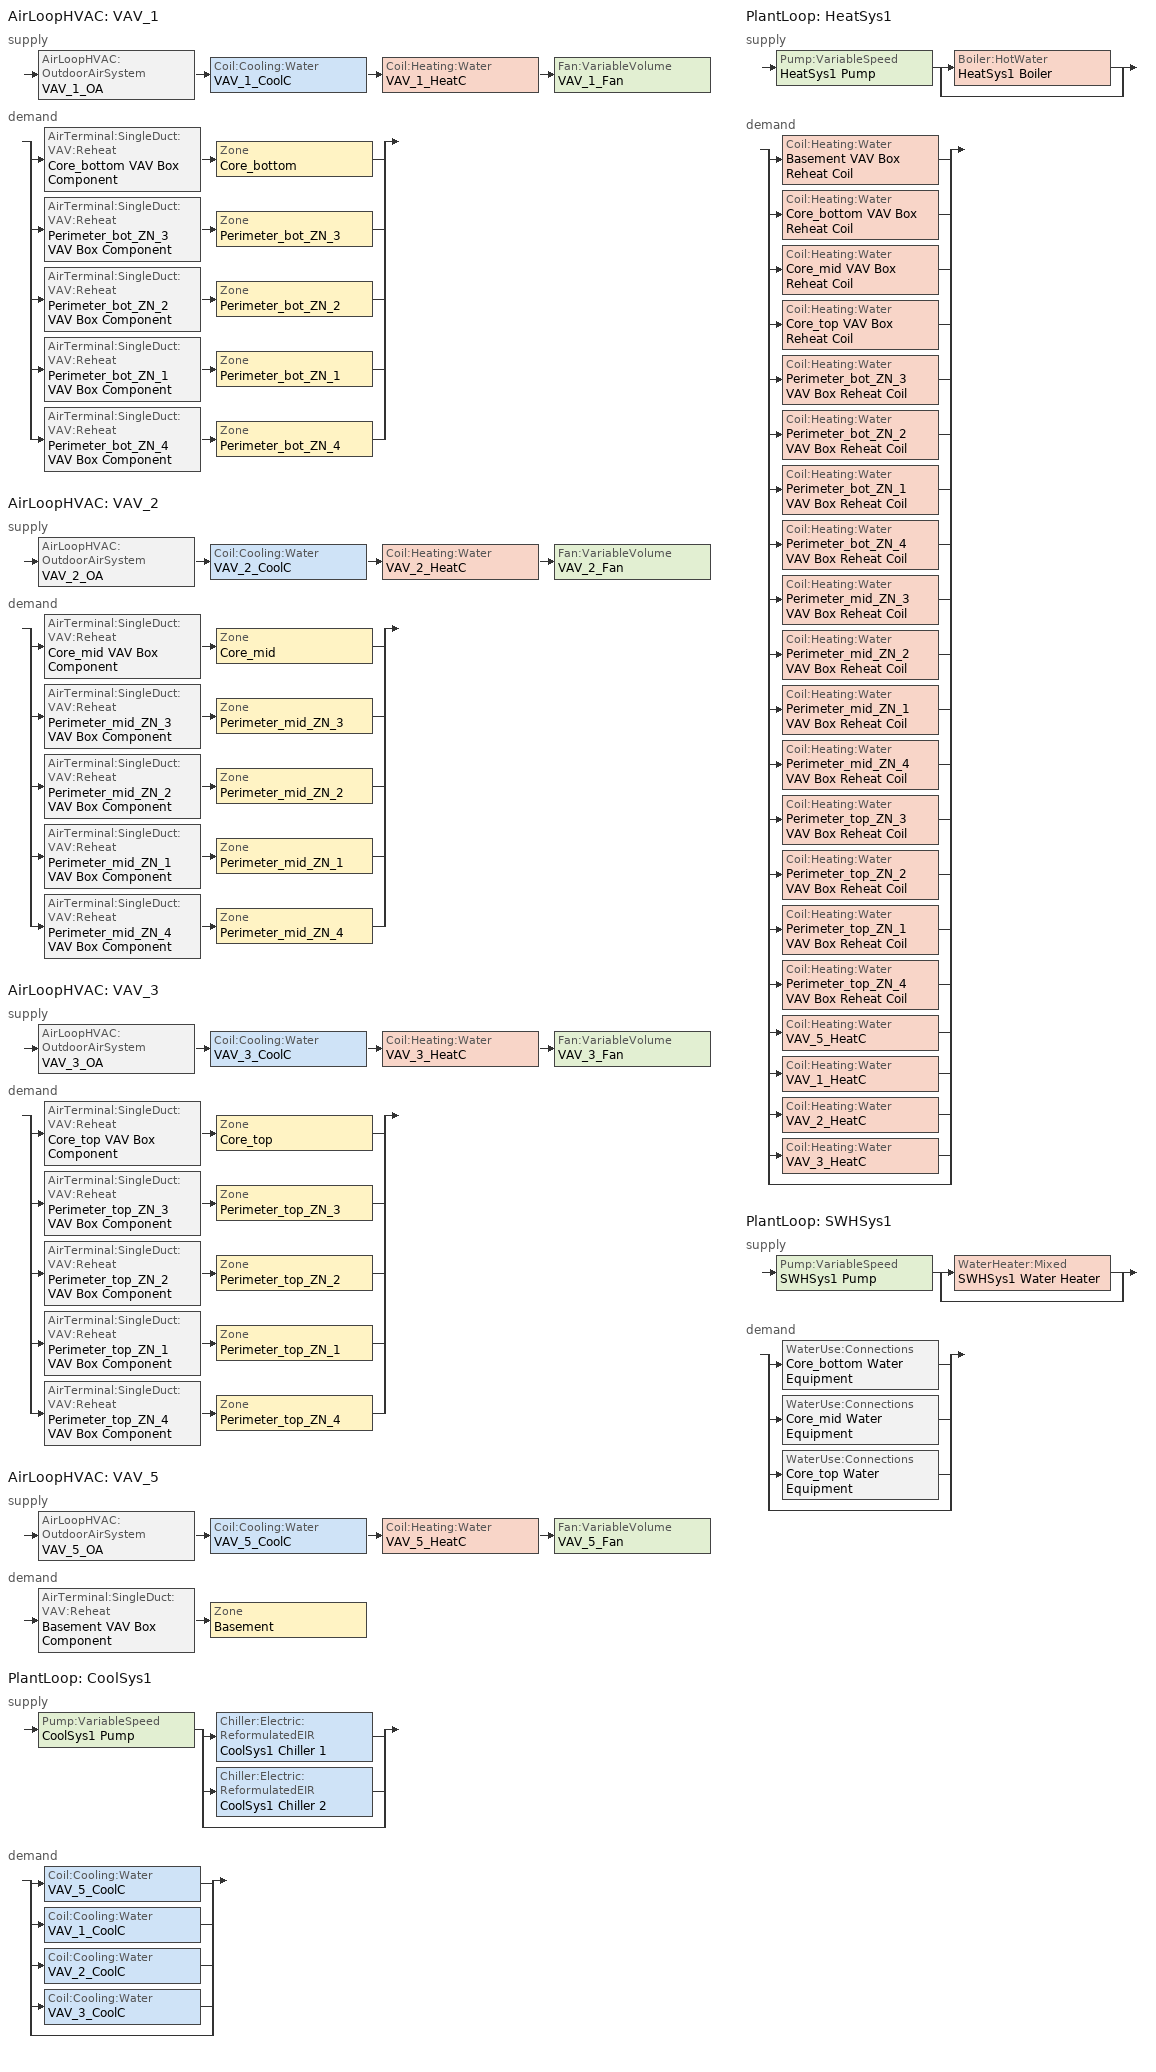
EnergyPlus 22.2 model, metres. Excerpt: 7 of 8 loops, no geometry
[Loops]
AirLoopHVAC 'VAV_1'
 supply: AirLoopHVAC:OutdoorAirSystem 'VAV_1_OA' > Coil:Cooling:Water 'VAV_1_CoolC' > Coil:Heating:Water 'VAV_1_HeatC' > Fan:VariableVolume 'VAV_1_Fan'
 demand: split
  | AirTerminal:SingleDuct:VAV:Reheat 'Core_bottom VAV Box Component' > Zone 'Core_bottom'
  | AirTerminal:SingleDuct:VAV:Reheat 'Perimeter_bot_ZN_3 VAV Box Component' > Zone 'Perimeter_bot_ZN_3'
  | AirTerminal:SingleDuct:VAV:Reheat 'Perimeter_bot_ZN_2 VAV Box Component' > Zone 'Perimeter_bot_ZN_2'
  | AirTerminal:SingleDuct:VAV:Reheat 'Perimeter_bot_ZN_1 VAV Box Component' > Zone 'Perimeter_bot_ZN_1'
  | AirTerminal:SingleDuct:VAV:Reheat 'Perimeter_bot_ZN_4 VAV Box Component' > Zone 'Perimeter_bot_ZN_4'
AirLoopHVAC 'VAV_2'
 supply: AirLoopHVAC:OutdoorAirSystem 'VAV_2_OA' > Coil:Cooling:Water 'VAV_2_CoolC' > Coil:Heating:Water 'VAV_2_HeatC' > Fan:VariableVolume 'VAV_2_Fan'
 demand: split
  | AirTerminal:SingleDuct:VAV:Reheat 'Core_mid VAV Box Component' > Zone 'Core_mid'
  | AirTerminal:SingleDuct:VAV:Reheat 'Perimeter_mid_ZN_3 VAV Box Component' > Zone 'Perimeter_mid_ZN_3'
  | AirTerminal:SingleDuct:VAV:Reheat 'Perimeter_mid_ZN_2 VAV Box Component' > Zone 'Perimeter_mid_ZN_2'
  | AirTerminal:SingleDuct:VAV:Reheat 'Perimeter_mid_ZN_1 VAV Box Component' > Zone 'Perimeter_mid_ZN_1'
  | AirTerminal:SingleDuct:VAV:Reheat 'Perimeter_mid_ZN_4 VAV Box Component' > Zone 'Perimeter_mid_ZN_4'
AirLoopHVAC 'VAV_3'
 supply: AirLoopHVAC:OutdoorAirSystem 'VAV_3_OA' > Coil:Cooling:Water 'VAV_3_CoolC' > Coil:Heating:Water 'VAV_3_HeatC' > Fan:VariableVolume 'VAV_3_Fan'
 demand: split
  | AirTerminal:SingleDuct:VAV:Reheat 'Core_top VAV Box Component' > Zone 'Core_top'
  | AirTerminal:SingleDuct:VAV:Reheat 'Perimeter_top_ZN_3 VAV Box Component' > Zone 'Perimeter_top_ZN_3'
  | AirTerminal:SingleDuct:VAV:Reheat 'Perimeter_top_ZN_2 VAV Box Component' > Zone 'Perimeter_top_ZN_2'
  | AirTerminal:SingleDuct:VAV:Reheat 'Perimeter_top_ZN_1 VAV Box Component' > Zone 'Perimeter_top_ZN_1'
  | AirTerminal:SingleDuct:VAV:Reheat 'Perimeter_top_ZN_4 VAV Box Component' > Zone 'Perimeter_top_ZN_4'
AirLoopHVAC 'VAV_5'
 supply: AirLoopHVAC:OutdoorAirSystem 'VAV_5_OA' > Coil:Cooling:Water 'VAV_5_CoolC' > Coil:Heating:Water 'VAV_5_HeatC' > Fan:VariableVolume 'VAV_5_Fan'
 demand: AirTerminal:SingleDuct:VAV:Reheat 'Basement VAV Box Component' > Zone 'Basement'
PlantLoop 'CoolSys1'
 supply: Pump:VariableSpeed 'CoolSys1 Pump' > split
  | Chiller:Electric:ReformulatedEIR 'CoolSys1 Chiller 1'
  | Chiller:Electric:ReformulatedEIR 'CoolSys1 Chiller 2'
  | bypass
 demand: split
  | Coil:Cooling:Water 'VAV_5_CoolC'
  | Coil:Cooling:Water 'VAV_1_CoolC'
  | Coil:Cooling:Water 'VAV_2_CoolC'
  | Coil:Cooling:Water 'VAV_3_CoolC'
  | bypass
PlantLoop 'HeatSys1'
 supply: Pump:VariableSpeed 'HeatSys1 Pump' > split
  | Boiler:HotWater 'HeatSys1 Boiler'
  | bypass
 demand: split
  | Coil:Heating:Water 'Basement VAV Box Reheat Coil'
  | Coil:Heating:Water 'Core_bottom VAV Box Reheat Coil'
  | Coil:Heating:Water 'Core_mid VAV Box Reheat Coil'
  | Coil:Heating:Water 'Core_top VAV Box Reheat Coil'
  | Coil:Heating:Water 'Perimeter_bot_ZN_3 VAV Box Reheat Coil'
  | Coil:Heating:Water 'Perimeter_bot_ZN_2 VAV Box Reheat Coil'
  | Coil:Heating:Water 'Perimeter_bot_ZN_1 VAV Box Reheat Coil'
  | Coil:Heating:Water 'Perimeter_bot_ZN_4 VAV Box Reheat Coil'
  | Coil:Heating:Water 'Perimeter_mid_ZN_3 VAV Box Reheat Coil'
  | Coil:Heating:Water 'Perimeter_mid_ZN_2 VAV Box Reheat Coil'
  | Coil:Heating:Water 'Perimeter_mid_ZN_1 VAV Box Reheat Coil'
  | Coil:Heating:Water 'Perimeter_mid_ZN_4 VAV Box Reheat Coil'
  | Coil:Heating:Water 'Perimeter_top_ZN_3 VAV Box Reheat Coil'
  | Coil:Heating:Water 'Perimeter_top_ZN_2 VAV Box Reheat Coil'
  | Coil:Heating:Water 'Perimeter_top_ZN_1 VAV Box Reheat Coil'
  | Coil:Heating:Water 'Perimeter_top_ZN_4 VAV Box Reheat Coil'
  | Coil:Heating:Water 'VAV_5_HeatC'
  | Coil:Heating:Water 'VAV_1_HeatC'
  | Coil:Heating:Water 'VAV_2_HeatC'
  | Coil:Heating:Water 'VAV_3_HeatC'
  | bypass
PlantLoop 'SWHSys1'
 supply: Pump:VariableSpeed 'SWHSys1 Pump' > split
  | WaterHeater:Mixed 'SWHSys1 Water Heater'
  | bypass
 demand: split
  | WaterUse:Connections 'Core_bottom Water Equipment'
  | WaterUse:Connections 'Core_mid Water Equipment'
  | WaterUse:Connections 'Core_top Water Equipment'
  | bypass
[Fan:VariableVolume]
VAV_1_Fan: HVACOperationSchd, 0.6045, 1017.592, AUTOSIZE, FixedFlowRate, , 0, 0.93, 1, 0.0407599, 0.088045, -0.0729261, 0.94374, 0, VAV_1_HeatC-VAV_1_FanNode, VAV_1 Supply Equipment Outlet Node, Fan Energy
VAV_2_Fan: HVACOperationSchd, 0.6175, 1017.592, AUTOSIZE, FixedFlowRate, , 0, 0.95, 1, 0.0407599, 0.088045, -0.0729261, 0.94374, 0, VAV_2_HeatC-VAV_2_FanNode, VAV_2 Supply Equipment Outlet Node, Fan Energy
VAV_3_Fan: HVACOperationSchd, 0.6045, 1017.592, AUTOSIZE, FixedFlowRate, , 0, 0.93, 1, 0.0407599, 0.088045, -0.0729261, 0.94374, 0, VAV_3_HeatC-VAV_3_FanNode, VAV_3 Supply Equipment Outlet Node, Fan Energy
VAV_5_Fan: HVACOperationSchd, 0.5915, 1109.648, AUTOSIZE, FixedFlowRate, , 0, 0.91, 1, 0.0407599, 0.088045, -0.0729261, 0.94374, 0, VAV_5_HeatC-VAV_5_FanNode, VAV_5 Supply Equipment Outlet Node, Fan Energy
[Coil:Heating:Water]
Basement VAV Box Reheat Coil: ALWAYS_ON, AUTOSIZE, AUTOSIZE, Basement VAV Box Reheat CoilDemand Inlet Node, Basement VAV Box Reheat CoilDemand Outlet Node, Basement VAV Box Damper Node, Basement VAV Box Outlet Node Name, UFactorTimesAreaAndDesignWaterFlowRate, AUTOSIZE, 82.2, 16.6, 71.1, 32.2
Core_bottom VAV Box Reheat Coil: ALWAYS_ON, AUTOSIZE, AUTOSIZE, Core_bottom VAV Box Reheat CoilDemand Inlet Node, Core_bottom VAV Box Reheat CoilDemand Outlet Node, Core_bottom VAV Box Damper Node, Core_bottom VAV Box Outlet Node Name, UFactorTimesAreaAndDesignWaterFlowRate, AUTOSIZE, 82.2, 16.6, 71.1, 32.2
Core_mid VAV Box Reheat Coil: ALWAYS_ON, AUTOSIZE, AUTOSIZE, Core_mid VAV Box Reheat CoilDemand Inlet Node, Core_mid VAV Box Reheat CoilDemand Outlet Node, Core_mid VAV Box Damper Node, Core_mid VAV Box Outlet Node Name, UFactorTimesAreaAndDesignWaterFlowRate, AUTOSIZE, 82.2, 16.6, 71.1, 32.2
Core_top VAV Box Reheat Coil: ALWAYS_ON, AUTOSIZE, AUTOSIZE, Core_top VAV Box Reheat CoilDemand Inlet Node, Core_top VAV Box Reheat CoilDemand Outlet Node, Core_top VAV Box Damper Node, Core_top VAV Box Outlet Node Name, UFactorTimesAreaAndDesignWaterFlowRate, AUTOSIZE, 82.2, 16.6, 71.1, 32.2
Perimeter_bot_ZN_1 VAV Box Reheat Coil: ALWAYS_ON, AUTOSIZE, AUTOSIZE, Perimeter_bot_ZN_1 VAV Box Reheat CoilDemand Inlet Node, Perimeter_bot_ZN_1 VAV Box Reheat CoilDemand Outlet Node, Perimeter_bot_ZN_1 VAV Box Damper Node, Perimeter_bot_ZN_1 VAV Box Outlet Node Name, UFactorTimesAreaAndDesignWaterFlowRate, AUTOSIZE, 82.2, 16.6, 71.1, 32.2
Perimeter_bot_ZN_2 VAV Box Reheat Coil: ALWAYS_ON, AUTOSIZE, AUTOSIZE, Perimeter_bot_ZN_2 VAV Box Reheat CoilDemand Inlet Node, Perimeter_bot_ZN_2 VAV Box Reheat CoilDemand Outlet Node, Perimeter_bot_ZN_2 VAV Box Damper Node, Perimeter_bot_ZN_2 VAV Box Outlet Node Name, UFactorTimesAreaAndDesignWaterFlowRate, AUTOSIZE, 82.2, 16.6, 71.1, 32.2
Perimeter_bot_ZN_3 VAV Box Reheat Coil: ALWAYS_ON, AUTOSIZE, AUTOSIZE, Perimeter_bot_ZN_3 VAV Box Reheat CoilDemand Inlet Node, Perimeter_bot_ZN_3 VAV Box Reheat CoilDemand Outlet Node, Perimeter_bot_ZN_3 VAV Box Damper Node, Perimeter_bot_ZN_3 VAV Box Outlet Node Name, UFactorTimesAreaAndDesignWaterFlowRate, AUTOSIZE, 82.2, 16.6, 71.1, 32.2
Perimeter_bot_ZN_4 VAV Box Reheat Coil: ALWAYS_ON, AUTOSIZE, AUTOSIZE, Perimeter_bot_ZN_4 VAV Box Reheat CoilDemand Inlet Node, Perimeter_bot_ZN_4 VAV Box Reheat CoilDemand Outlet Node, Perimeter_bot_ZN_4 VAV Box Damper Node, Perimeter_bot_ZN_4 VAV Box Outlet Node Name, UFactorTimesAreaAndDesignWaterFlowRate, AUTOSIZE, 82.2, 16.6, 71.1, 32.2
Perimeter_mid_ZN_1 VAV Box Reheat Coil: ALWAYS_ON, AUTOSIZE, AUTOSIZE, Perimeter_mid_ZN_1 VAV Box Reheat CoilDemand Inlet Node, Perimeter_mid_ZN_1 VAV Box Reheat CoilDemand Outlet Node, Perimeter_mid_ZN_1 VAV Box Damper Node, Perimeter_mid_ZN_1 VAV Box Outlet Node Name, UFactorTimesAreaAndDesignWaterFlowRate, AUTOSIZE, 82.2, 16.6, 71.1, 32.2
Perimeter_mid_ZN_2 VAV Box Reheat Coil: ALWAYS_ON, AUTOSIZE, AUTOSIZE, Perimeter_mid_ZN_2 VAV Box Reheat CoilDemand Inlet Node, Perimeter_mid_ZN_2 VAV Box Reheat CoilDemand Outlet Node, Perimeter_mid_ZN_2 VAV Box Damper Node, Perimeter_mid_ZN_2 VAV Box Outlet Node Name, UFactorTimesAreaAndDesignWaterFlowRate, AUTOSIZE, 82.2, 16.6, 71.1, 32.2
Perimeter_mid_ZN_3 VAV Box Reheat Coil: ALWAYS_ON, AUTOSIZE, AUTOSIZE, Perimeter_mid_ZN_3 VAV Box Reheat CoilDemand Inlet Node, Perimeter_mid_ZN_3 VAV Box Reheat CoilDemand Outlet Node, Perimeter_mid_ZN_3 VAV Box Damper Node, Perimeter_mid_ZN_3 VAV Box Outlet Node Name, UFactorTimesAreaAndDesignWaterFlowRate, AUTOSIZE, 82.2, 16.6, 71.1, 32.2
Perimeter_mid_ZN_4 VAV Box Reheat Coil: ALWAYS_ON, AUTOSIZE, AUTOSIZE, Perimeter_mid_ZN_4 VAV Box Reheat CoilDemand Inlet Node, Perimeter_mid_ZN_4 VAV Box Reheat CoilDemand Outlet Node, Perimeter_mid_ZN_4 VAV Box Damper Node, Perimeter_mid_ZN_4 VAV Box Outlet Node Name, UFactorTimesAreaAndDesignWaterFlowRate, AUTOSIZE, 82.2, 16.6, 71.1, 32.2
Perimeter_top_ZN_1 VAV Box Reheat Coil: ALWAYS_ON, AUTOSIZE, AUTOSIZE, Perimeter_top_ZN_1 VAV Box Reheat CoilDemand Inlet Node, Perimeter_top_ZN_1 VAV Box Reheat CoilDemand Outlet Node, Perimeter_top_ZN_1 VAV Box Damper Node, Perimeter_top_ZN_1 VAV Box Outlet Node Name, UFactorTimesAreaAndDesignWaterFlowRate, AUTOSIZE, 82.2, 16.6, 71.1, 32.2
Perimeter_top_ZN_2 VAV Box Reheat Coil: ALWAYS_ON, AUTOSIZE, AUTOSIZE, Perimeter_top_ZN_2 VAV Box Reheat CoilDemand Inlet Node, Perimeter_top_ZN_2 VAV Box Reheat CoilDemand Outlet Node, Perimeter_top_ZN_2 VAV Box Damper Node, Perimeter_top_ZN_2 VAV Box Outlet Node Name, UFactorTimesAreaAndDesignWaterFlowRate, AUTOSIZE, 82.2, 16.6, 71.1, 32.2
Perimeter_top_ZN_3 VAV Box Reheat Coil: ALWAYS_ON, AUTOSIZE, AUTOSIZE, Perimeter_top_ZN_3 VAV Box Reheat CoilDemand Inlet Node, Perimeter_top_ZN_3 VAV Box Reheat CoilDemand Outlet Node, Perimeter_top_ZN_3 VAV Box Damper Node, Perimeter_top_ZN_3 VAV Box Outlet Node Name, UFactorTimesAreaAndDesignWaterFlowRate, AUTOSIZE, 82.2, 16.6, 71.1, 32.2
Perimeter_top_ZN_4 VAV Box Reheat Coil: ALWAYS_ON, AUTOSIZE, AUTOSIZE, Perimeter_top_ZN_4 VAV Box Reheat CoilDemand Inlet Node, Perimeter_top_ZN_4 VAV Box Reheat CoilDemand Outlet Node, Perimeter_top_ZN_4 VAV Box Damper Node, Perimeter_top_ZN_4 VAV Box Outlet Node Name, UFactorTimesAreaAndDesignWaterFlowRate, AUTOSIZE, 82.2, 16.6, 71.1, 32.2
VAV_1_HeatC: ALWAYS_ON, AUTOSIZE, AUTOSIZE, VAV_1_HeatCDemand Inlet Node, VAV_1_HeatCDemand Outlet Node, VAV_1_CoolC-VAV_1_HeatCNode, VAV_1_HeatC-VAV_1_FanNode, UFactorTimesAreaAndDesignWaterFlowRate, AUTOSIZE, 82.2, 16.6, 71.1, 32.2
VAV_2_HeatC: ALWAYS_ON, AUTOSIZE, AUTOSIZE, VAV_2_HeatCDemand Inlet Node, VAV_2_HeatCDemand Outlet Node, VAV_2_CoolC-VAV_2_HeatCNode, VAV_2_HeatC-VAV_2_FanNode, UFactorTimesAreaAndDesignWaterFlowRate, AUTOSIZE, 82.2, 16.6, 71.1, 32.2
VAV_3_HeatC: ALWAYS_ON, AUTOSIZE, AUTOSIZE, VAV_3_HeatCDemand Inlet Node, VAV_3_HeatCDemand Outlet Node, VAV_3_CoolC-VAV_3_HeatCNode, VAV_3_HeatC-VAV_3_FanNode, UFactorTimesAreaAndDesignWaterFlowRate, AUTOSIZE, 82.2, 16.6, 71.1, 32.2
VAV_5_HeatC: ALWAYS_ON, AUTOSIZE, AUTOSIZE, VAV_5_HeatCDemand Inlet Node, VAV_5_HeatCDemand Outlet Node, VAV_5_CoolC-VAV_5_HeatCNode, VAV_5_HeatC-VAV_5_FanNode, UFactorTimesAreaAndDesignWaterFlowRate, AUTOSIZE, 82.2, 16.6, 71.1, 32.2
[Coil:Cooling:Water]
VAV_3_CoolC: ALWAYS_ON, AUTOSIZE, AUTOSIZE, AUTOSIZE, AUTOSIZE, AUTOSIZE, AUTOSIZE, AUTOSIZE, VAV_3_CoolCDemand Inlet Node, VAV_3_CoolCDemand Outlet Node, VAV_3_OA-VAV_3_CoolCNode, VAV_3_CoolC-VAV_3_HeatCNode, SimpleAnalysis, CrossFlow
VAV_2_CoolC: ALWAYS_ON, AUTOSIZE, AUTOSIZE, AUTOSIZE, AUTOSIZE, AUTOSIZE, AUTOSIZE, AUTOSIZE, VAV_2_CoolCDemand Inlet Node, VAV_2_CoolCDemand Outlet Node, VAV_2_OA-VAV_2_CoolCNode, VAV_2_CoolC-VAV_2_HeatCNode, SimpleAnalysis, CrossFlow
VAV_1_CoolC: ALWAYS_ON, AUTOSIZE, AUTOSIZE, AUTOSIZE, AUTOSIZE, AUTOSIZE, AUTOSIZE, AUTOSIZE, VAV_1_CoolCDemand Inlet Node, VAV_1_CoolCDemand Outlet Node, VAV_1_OA-VAV_1_CoolCNode, VAV_1_CoolC-VAV_1_HeatCNode, SimpleAnalysis, CrossFlow
VAV_5_CoolC: ALWAYS_ON, AUTOSIZE, AUTOSIZE, AUTOSIZE, AUTOSIZE, AUTOSIZE, AUTOSIZE, AUTOSIZE, VAV_5_CoolCDemand Inlet Node, VAV_5_CoolCDemand Outlet Node, VAV_5_OA-VAV_5_CoolCNode, VAV_5_CoolC-VAV_5_HeatCNode, SimpleAnalysis, CrossFlow
[AirTerminal:SingleDuct:VAV:Reheat]
Basement VAV Box Component: ALWAYS_ON, Basement VAV Box Damper Node, Basement VAV Box Inlet Node Name, AUTOSIZE, Constant, 0.3, , , Coil:Heating:Water, Basement VAV Box Reheat Coil, AUTOSIZE, 0, Basement VAV Box Outlet Node Name, 0.001, NORMAL, AUTOCALCULATE, AUTOCALCULATE
Core_bottom VAV Box Component: ALWAYS_ON, Core_bottom VAV Box Damper Node, Core_bottom VAV Box Inlet Node Name, AUTOSIZE, Constant, 0.3, , , Coil:Heating:Water, Core_bottom VAV Box Reheat Coil, AUTOSIZE, 0, Core_bottom VAV Box Outlet Node Name, 0.001, NORMAL, AUTOCALCULATE, AUTOCALCULATE
Core_mid VAV Box Component: ALWAYS_ON, Core_mid VAV Box Damper Node, Core_mid VAV Box Inlet Node Name, AUTOSIZE, Constant, 0.3, , , Coil:Heating:Water, Core_mid VAV Box Reheat Coil, AUTOSIZE, 0, Core_mid VAV Box Outlet Node Name, 0.001, NORMAL, AUTOCALCULATE, AUTOCALCULATE
Core_top VAV Box Component: ALWAYS_ON, Core_top VAV Box Damper Node, Core_top VAV Box Inlet Node Name, AUTOSIZE, Constant, 0.3, , , Coil:Heating:Water, Core_top VAV Box Reheat Coil, AUTOSIZE, 0, Core_top VAV Box Outlet Node Name, 0.001, NORMAL, AUTOCALCULATE, AUTOCALCULATE
Perimeter_bot_ZN_1 VAV Box Component: ALWAYS_ON, Perimeter_bot_ZN_1 VAV Box Damper Node, Perimeter_bot_ZN_1 VAV Box Inlet Node Name, AUTOSIZE, Constant, 0.3, , , Coil:Heating:Water, Perimeter_bot_ZN_1 VAV Box Reheat Coil, AUTOSIZE, 0, Perimeter_bot_ZN_1 VAV Box Outlet Node Name, 0.001, NORMAL, AUTOCALCULATE, AUTOCALCULATE
Perimeter_bot_ZN_2 VAV Box Component: ALWAYS_ON, Perimeter_bot_ZN_2 VAV Box Damper Node, Perimeter_bot_ZN_2 VAV Box Inlet Node Name, AUTOSIZE, Constant, 0.3, , , Coil:Heating:Water, Perimeter_bot_ZN_2 VAV Box Reheat Coil, AUTOSIZE, 0, Perimeter_bot_ZN_2 VAV Box Outlet Node Name, 0.001, NORMAL, AUTOCALCULATE, AUTOCALCULATE
Perimeter_bot_ZN_3 VAV Box Component: ALWAYS_ON, Perimeter_bot_ZN_3 VAV Box Damper Node, Perimeter_bot_ZN_3 VAV Box Inlet Node Name, AUTOSIZE, Constant, 0.3, , , Coil:Heating:Water, Perimeter_bot_ZN_3 VAV Box Reheat Coil, AUTOSIZE, 0, Perimeter_bot_ZN_3 VAV Box Outlet Node Name, 0.001, NORMAL, AUTOCALCULATE, AUTOCALCULATE
Perimeter_bot_ZN_4 VAV Box Component: ALWAYS_ON, Perimeter_bot_ZN_4 VAV Box Damper Node, Perimeter_bot_ZN_4 VAV Box Inlet Node Name, AUTOSIZE, Constant, 0.3, , , Coil:Heating:Water, Perimeter_bot_ZN_4 VAV Box Reheat Coil, AUTOSIZE, 0, Perimeter_bot_ZN_4 VAV Box Outlet Node Name, 0.001, NORMAL, AUTOCALCULATE, AUTOCALCULATE
Perimeter_mid_ZN_1 VAV Box Component: ALWAYS_ON, Perimeter_mid_ZN_1 VAV Box Damper Node, Perimeter_mid_ZN_1 VAV Box Inlet Node Name, AUTOSIZE, Constant, 0.3, , , Coil:Heating:Water, Perimeter_mid_ZN_1 VAV Box Reheat Coil, AUTOSIZE, 0, Perimeter_mid_ZN_1 VAV Box Outlet Node Name, 0.001, NORMAL, AUTOCALCULATE, AUTOCALCULATE
Perimeter_mid_ZN_2 VAV Box Component: ALWAYS_ON, Perimeter_mid_ZN_2 VAV Box Damper Node, Perimeter_mid_ZN_2 VAV Box Inlet Node Name, AUTOSIZE, Constant, 0.3, , , Coil:Heating:Water, Perimeter_mid_ZN_2 VAV Box Reheat Coil, AUTOSIZE, 0, Perimeter_mid_ZN_2 VAV Box Outlet Node Name, 0.001, NORMAL, AUTOCALCULATE, AUTOCALCULATE
Perimeter_mid_ZN_3 VAV Box Component: ALWAYS_ON, Perimeter_mid_ZN_3 VAV Box Damper Node, Perimeter_mid_ZN_3 VAV Box Inlet Node Name, AUTOSIZE, Constant, 0.3, , , Coil:Heating:Water, Perimeter_mid_ZN_3 VAV Box Reheat Coil, AUTOSIZE, 0, Perimeter_mid_ZN_3 VAV Box Outlet Node Name, 0.001, NORMAL, AUTOCALCULATE, AUTOCALCULATE
Perimeter_mid_ZN_4 VAV Box Component: ALWAYS_ON, Perimeter_mid_ZN_4 VAV Box Damper Node, Perimeter_mid_ZN_4 VAV Box Inlet Node Name, AUTOSIZE, Constant, 0.3, , , Coil:Heating:Water, Perimeter_mid_ZN_4 VAV Box Reheat Coil, AUTOSIZE, 0, Perimeter_mid_ZN_4 VAV Box Outlet Node Name, 0.001, NORMAL, AUTOCALCULATE, AUTOCALCULATE
Perimeter_top_ZN_1 VAV Box Component: ALWAYS_ON, Perimeter_top_ZN_1 VAV Box Damper Node, Perimeter_top_ZN_1 VAV Box Inlet Node Name, AUTOSIZE, Constant, 0.3, , , Coil:Heating:Water, Perimeter_top_ZN_1 VAV Box Reheat Coil, AUTOSIZE, 0, Perimeter_top_ZN_1 VAV Box Outlet Node Name, 0.001, NORMAL, AUTOCALCULATE, AUTOCALCULATE
Perimeter_top_ZN_2 VAV Box Component: ALWAYS_ON, Perimeter_top_ZN_2 VAV Box Damper Node, Perimeter_top_ZN_2 VAV Box Inlet Node Name, AUTOSIZE, Constant, 0.3, , , Coil:Heating:Water, Perimeter_top_ZN_2 VAV Box Reheat Coil, AUTOSIZE, 0, Perimeter_top_ZN_2 VAV Box Outlet Node Name, 0.001, NORMAL, AUTOCALCULATE, AUTOCALCULATE
Perimeter_top_ZN_3 VAV Box Component: ALWAYS_ON, Perimeter_top_ZN_3 VAV Box Damper Node, Perimeter_top_ZN_3 VAV Box Inlet Node Name, AUTOSIZE, Constant, 0.3, , , Coil:Heating:Water, Perimeter_top_ZN_3 VAV Box Reheat Coil, AUTOSIZE, 0, Perimeter_top_ZN_3 VAV Box Outlet Node Name, 0.001, NORMAL, AUTOCALCULATE, AUTOCALCULATE
Perimeter_top_ZN_4 VAV Box Component: ALWAYS_ON, Perimeter_top_ZN_4 VAV Box Damper Node, Perimeter_top_ZN_4 VAV Box Inlet Node Name, AUTOSIZE, Constant, 0.3, , , Coil:Heating:Water, Perimeter_top_ZN_4 VAV Box Reheat Coil, AUTOSIZE, 0, Perimeter_top_ZN_4 VAV Box Outlet Node Name, 0.001, NORMAL, AUTOCALCULATE, AUTOCALCULATE
[Zone equipment]
Basement: Basement VAV Box Component
Core_bottom: Core_bottom VAV Box Component
Core_mid: Core_mid VAV Box Component
Core_top: Core_top VAV Box Component
Perimeter_bot_ZN_1: Perimeter_bot_ZN_1 VAV Box Component
Perimeter_bot_ZN_2: Perimeter_bot_ZN_2 VAV Box Component
Perimeter_bot_ZN_3: Perimeter_bot_ZN_3 VAV Box Component
Perimeter_bot_ZN_4: Perimeter_bot_ZN_4 VAV Box Component
Perimeter_mid_ZN_1: Perimeter_mid_ZN_1 VAV Box Component
Perimeter_mid_ZN_2: Perimeter_mid_ZN_2 VAV Box Component
Perimeter_mid_ZN_3: Perimeter_mid_ZN_3 VAV Box Component
Perimeter_mid_ZN_4: Perimeter_mid_ZN_4 VAV Box Component
Perimeter_top_ZN_1: Perimeter_top_ZN_1 VAV Box Component
Perimeter_top_ZN_2: Perimeter_top_ZN_2 VAV Box Component
Perimeter_top_ZN_3: Perimeter_top_ZN_3 VAV Box Component
Perimeter_top_ZN_4: Perimeter_top_ZN_4 VAV Box Component
[Sizing:Zone]
Basement: SupplyAirTemperature, 12.8, , SupplyAirTemperature, 50, , 0.0085, 0.008, SZ DSOA Basement, , , DesignDay, , , , , DesignDay, , , , , , No, NeutralSupplyAir, autosize, autosize
Core_bottom: SupplyAirTemperature, 12.8, , SupplyAirTemperature, 50, , 0.0085, 0.008, SZ DSOA Core_bottom, , , DesignDay, , , , , DesignDay, , , , , , No, NeutralSupplyAir, autosize, autosize
Core_mid: SupplyAirTemperature, 12.8, , SupplyAirTemperature, 50, , 0.0085, 0.008, SZ DSOA Core_mid, , , DesignDay, , , , , DesignDay, , , , , , No, NeutralSupplyAir, autosize, autosize
Core_top: SupplyAirTemperature, 12.8, , SupplyAirTemperature, 50, , 0.0085, 0.008, SZ DSOA Core_top, , , DesignDay, , , , , DesignDay, , , , , , No, NeutralSupplyAir, autosize, autosize
Perimeter_bot_ZN_1: SupplyAirTemperature, 12.8, , SupplyAirTemperature, 50, , 0.0085, 0.008, SZ DSOA Perimeter_bot_ZN_1, , , DesignDay, , , , , DesignDay, , , , , , No, NeutralSupplyAir, autosize, autosize
Perimeter_bot_ZN_2: SupplyAirTemperature, 12.8, , SupplyAirTemperature, 50, , 0.0085, 0.008, SZ DSOA Perimeter_bot_ZN_2, , , DesignDay, , , , , DesignDay, , , , , , No, NeutralSupplyAir, autosize, autosize
Perimeter_bot_ZN_3: SupplyAirTemperature, 12.8, , SupplyAirTemperature, 50, , 0.0085, 0.008, SZ DSOA Perimeter_bot_ZN_3, , , DesignDay, , , , , DesignDay, , , , , , No, NeutralSupplyAir, autosize, autosize
Perimeter_bot_ZN_4: SupplyAirTemperature, 12.8, , SupplyAirTemperature, 50, , 0.0085, 0.008, SZ DSOA Perimeter_bot_ZN_4, , , DesignDay, , , , , DesignDay, , , , , , No, NeutralSupplyAir, autosize, autosize
Perimeter_mid_ZN_1: SupplyAirTemperature, 12.8, , SupplyAirTemperature, 50, , 0.0085, 0.008, SZ DSOA Perimeter_mid_ZN_1, , , DesignDay, , , , , DesignDay, , , , , , No, NeutralSupplyAir, autosize, autosize
Perimeter_mid_ZN_2: SupplyAirTemperature, 12.8, , SupplyAirTemperature, 50, , 0.0085, 0.008, SZ DSOA Perimeter_mid_ZN_2, , , DesignDay, , , , , DesignDay, , , , , , No, NeutralSupplyAir, autosize, autosize
Perimeter_mid_ZN_3: SupplyAirTemperature, 12.8, , SupplyAirTemperature, 50, , 0.0085, 0.008, SZ DSOA Perimeter_mid_ZN_3, , , DesignDay, , , , , DesignDay, , , , , , No, NeutralSupplyAir, autosize, autosize
Perimeter_mid_ZN_4: SupplyAirTemperature, 12.8, , SupplyAirTemperature, 50, , 0.0085, 0.008, SZ DSOA Perimeter_mid_ZN_4, , , DesignDay, , , , , DesignDay, , , , , , No, NeutralSupplyAir, autosize, autosize
Perimeter_top_ZN_1: SupplyAirTemperature, 12.8, , SupplyAirTemperature, 50, , 0.0085, 0.008, SZ DSOA Perimeter_top_ZN_1, , , DesignDay, , , , , DesignDay, , , , , , No, NeutralSupplyAir, autosize, autosize
Perimeter_top_ZN_2: SupplyAirTemperature, 12.8, , SupplyAirTemperature, 50, , 0.0085, 0.008, SZ DSOA Perimeter_top_ZN_2, , , DesignDay, , , , , DesignDay, , , , , , No, NeutralSupplyAir, autosize, autosize
Perimeter_top_ZN_3: SupplyAirTemperature, 12.8, , SupplyAirTemperature, 50, , 0.0085, 0.008, SZ DSOA Perimeter_top_ZN_3, , , DesignDay, , , , , DesignDay, , , , , , No, NeutralSupplyAir, autosize, autosize
Perimeter_top_ZN_4: SupplyAirTemperature, 12.8, , SupplyAirTemperature, 50, , 0.0085, 0.008, SZ DSOA Perimeter_top_ZN_4, , , DesignDay, , , , , DesignDay, , , , , , No, NeutralSupplyAir, autosize, autosize
[DesignSpecification:OutdoorAir]
SZ DSOA Basement; SZ DSOA Core_bottom; SZ DSOA Core_mid; SZ DSOA Core_top; SZ DSOA Perimeter_bot_ZN_1; SZ DSOA Perimeter_bot_ZN_2; SZ DSOA Perimeter_bot_ZN_3; SZ DSOA Perimeter_bot_ZN_4; SZ DSOA Perimeter_mid_ZN_1; SZ DSOA Perimeter_mid_ZN_2; SZ DSOA Perimeter_mid_ZN_3; SZ DSOA Perimeter_mid_ZN_4; SZ DSOA Perimeter_top_ZN_1; SZ DSOA Perimeter_top_ZN_2; SZ DSOA Perimeter_top_ZN_3; SZ DSOA Perimeter_top_ZN_4: Flow/Person, 0.0125
[ZoneControl:Thermostat]
Basement Thermostat: Basement, Dual Zone Control Type Sched, ThermostatSetpoint:DualSetpoint, Basement DualSPSched
Core_bottom Thermostat: Core_bottom, Dual Zone Control Type Sched, ThermostatSetpoint:DualSetpoint, Core_bottom DualSPSched
Core_mid Thermostat: Core_mid, Dual Zone Control Type Sched, ThermostatSetpoint:DualSetpoint, Core_mid DualSPSched
Core_top Thermostat: Core_top, Dual Zone Control Type Sched, ThermostatSetpoint:DualSetpoint, Core_top DualSPSched
Perimeter_bot_ZN_1 Thermostat: Perimeter_bot_ZN_1, Dual Zone Control Type Sched, ThermostatSetpoint:DualSetpoint, Perimeter_bot_ZN_1 DualSPSched
Perimeter_bot_ZN_2 Thermostat: Perimeter_bot_ZN_2, Dual Zone Control Type Sched, ThermostatSetpoint:DualSetpoint, Perimeter_bot_ZN_2 DualSPSched
Perimeter_bot_ZN_3 Thermostat: Perimeter_bot_ZN_3, Dual Zone Control Type Sched, ThermostatSetpoint:DualSetpoint, Perimeter_bot_ZN_3 DualSPSched
Perimeter_bot_ZN_4 Thermostat: Perimeter_bot_ZN_4, Dual Zone Control Type Sched, ThermostatSetpoint:DualSetpoint, Perimeter_bot_ZN_4 DualSPSched
Perimeter_mid_ZN_1 Thermostat: Perimeter_mid_ZN_1, Dual Zone Control Type Sched, ThermostatSetpoint:DualSetpoint, Perimeter_mid_ZN_1 DualSPSched
Perimeter_mid_ZN_2 Thermostat: Perimeter_mid_ZN_2, Dual Zone Control Type Sched, ThermostatSetpoint:DualSetpoint, Perimeter_mid_ZN_2 DualSPSched
Perimeter_mid_ZN_3 Thermostat: Perimeter_mid_ZN_3, Dual Zone Control Type Sched, ThermostatSetpoint:DualSetpoint, Perimeter_mid_ZN_3 DualSPSched
Perimeter_mid_ZN_4 Thermostat: Perimeter_mid_ZN_4, Dual Zone Control Type Sched, ThermostatSetpoint:DualSetpoint, Perimeter_mid_ZN_4 DualSPSched
Perimeter_top_ZN_1 Thermostat: Perimeter_top_ZN_1, Dual Zone Control Type Sched, ThermostatSetpoint:DualSetpoint, Perimeter_top_ZN_1 DualSPSched
Perimeter_top_ZN_2 Thermostat: Perimeter_top_ZN_2, Dual Zone Control Type Sched, ThermostatSetpoint:DualSetpoint, Perimeter_top_ZN_2 DualSPSched
Perimeter_top_ZN_3 Thermostat: Perimeter_top_ZN_3, Dual Zone Control Type Sched, ThermostatSetpoint:DualSetpoint, Perimeter_top_ZN_3 DualSPSched
Perimeter_top_ZN_4 Thermostat: Perimeter_top_ZN_4, Dual Zone Control Type Sched, ThermostatSetpoint:DualSetpoint, Perimeter_top_ZN_4 DualSPSched
[ThermostatSetpoint:DualSetpoint]
Basement DualSPSched; Core_bottom DualSPSched; Core_mid DualSPSched; Core_top DualSPSched; Perimeter_bot_ZN_1 DualSPSched; Perimeter_bot_ZN_2 DualSPSched; Perimeter_bot_ZN_3 DualSPSched; Perimeter_bot_ZN_4 DualSPSched; Perimeter_mid_ZN_1 DualSPSched; Perimeter_mid_ZN_2 DualSPSched; Perimeter_mid_ZN_3 DualSPSched; Perimeter_mid_ZN_4 DualSPSched; Perimeter_top_ZN_1 DualSPSched; Perimeter_top_ZN_2 DualSPSched; Perimeter_top_ZN_3 DualSPSched; Perimeter_top_ZN_4 DualSPSched: HTGSETP_SCH, CLGSETP_SCH
[Sizing:System]
VAV_1; VAV_2; VAV_3; VAV_5: Sensible, AUTOSIZE, 0.3, 7, 0.008, 12.8, 0.008, 12.8, 16.7, NonCoincident, No, No, 0.0085, 0.008, DesignDay, , , , , DesignDay, , , , , , , 1, CoolingDesignCapacity, autosize, , , HeatingDesignCapacity, autosize, , , VAV
[Controller:OutdoorAir]
VAV_1_OA_Controller: VAV_1_OARelief Node, VAV_1 Supply Equipment Inlet Node, VAV_1_OA-VAV_1_CoolCNode, VAV_1_OAInlet Node, AUTOSIZE, AUTOSIZE, DifferentialDryBulb, ModulateFlow, 28, 64000, , , -100, NoLockout, FixedMinimum, MinOA_MotorizedDamper_Sched
VAV_2_OA_Controller: VAV_2_OARelief Node, VAV_2 Supply Equipment Inlet Node, VAV_2_OA-VAV_2_CoolCNode, VAV_2_OAInlet Node, AUTOSIZE, AUTOSIZE, DifferentialDryBulb, ModulateFlow, 28, 64000, , , -100, NoLockout, FixedMinimum, MinOA_MotorizedDamper_Sched
VAV_3_OA_Controller: VAV_3_OARelief Node, VAV_3 Supply Equipment Inlet Node, VAV_3_OA-VAV_3_CoolCNode, VAV_3_OAInlet Node, AUTOSIZE, AUTOSIZE, DifferentialDryBulb, ModulateFlow, 28, 64000, , , -100, NoLockout, FixedMinimum, MinOA_MotorizedDamper_Sched
VAV_5_OA_Controller: VAV_5_OARelief Node, VAV_5 Supply Equipment Inlet Node, VAV_5_OA-VAV_5_CoolCNode, VAV_5_OAInlet Node, AUTOSIZE, AUTOSIZE, DifferentialDryBulb, ModulateFlow, 28, 64000, , , -100, NoLockout, FixedMinimum, MinOA_MotorizedDamper_Sched
[SetpointManager:Scheduled]
VAV_1 SAT setpoint: Temperature, Seasonal-Reset-Supply-Air-Temp-Sch, VAV_1 Supply Equipment Outlet Node
VAV_2 SAT setpoint: Temperature, Seasonal-Reset-Supply-Air-Temp-Sch, VAV_2 Supply Equipment Outlet Node
VAV_3 SAT setpoint: Temperature, Seasonal-Reset-Supply-Air-Temp-Sch, VAV_3 Supply Equipment Outlet Node
VAV_5 SAT setpoint: Temperature, Seasonal-Reset-Supply-Air-Temp-Sch, VAV_5 Supply Equipment Outlet Node
HeatSys1 Boiler Setpoint Manager: Temperature, HW-Loop-Temp-Schedule, HeatSys1 Supply Equipment Outlet Node
CoolSys1 Chiller 1 Setpoint Manager: Temperature, CW-Loop-Temp-Schedule, CoolSys1 Supply Equipment Outlet Node 1
CoolSys1 Chiller 2 Setpoint Manager: Temperature, CW-Loop-Temp-Schedule, CoolSys1 Supply Equipment Outlet Node 2
CoolSys1 Loop Setpoint Manager: Temperature, CW-Loop-Temp-Schedule, CoolSys1 Supply Outlet Node
HeatSys1 Loop Setpoint Manager: Temperature, HW-Loop-Temp-Schedule, HeatSys1 Supply Outlet Node
SWHSys1 Loop Setpoint Manager: Temperature, SWHSys1-Loop-Temp-Schedule, SWHSys1 Supply Outlet Node
[AirLoopHVAC]
VAV_1: VAV_1_Controllers, VAV_1 Availability Manager List, AUTOSIZE, VAV_1 Air Loop Branches, , VAV_1 Supply Equipment Inlet Node, VAV_1 Zone Equipment Outlet Node, VAV_1 Zone Equipment Inlet Node, VAV_1 Supply Equipment Outlet Node
VAV_2: VAV_2_Controllers, VAV_2 Availability Manager List, AUTOSIZE, VAV_2 Air Loop Branches, , VAV_2 Supply Equipment Inlet Node, VAV_2 Zone Equipment Outlet Node, VAV_2 Zone Equipment Inlet Node, VAV_2 Supply Equipment Outlet Node
VAV_3: VAV_3_Controllers, VAV_3 Availability Manager List, AUTOSIZE, VAV_3 Air Loop Branches, , VAV_3 Supply Equipment Inlet Node, VAV_3 Zone Equipment Outlet Node, VAV_3 Zone Equipment Inlet Node, VAV_3 Supply Equipment Outlet Node
VAV_5: VAV_5_Controllers, VAV_5 Availability Manager List, AUTOSIZE, VAV_5 Air Loop Branches, , VAV_5 Supply Equipment Inlet Node, VAV_5 Zone Equipment Outlet Node, VAV_5 Zone Equipment Inlet Node, VAV_5 Supply Equipment Outlet Node
[AirLoopHVAC:OutdoorAirSystem]
VAV_1_OA: VAV_1_OA_Controllers, VAV_1_OA_Equipment
VAV_2_OA: VAV_2_OA_Controllers, VAV_2_OA_Equipment
VAV_3_OA: VAV_3_OA_Controllers, VAV_3_OA_Equipment
VAV_5_OA: VAV_5_OA_Controllers, VAV_5_OA_Equipment
[OutdoorAir:Mixer]
VAV_1_OAMixing Box: VAV_1_OA-VAV_1_CoolCNode, VAV_1_OAInlet Node, VAV_1_OARelief Node, VAV_1 Supply Equipment Inlet Node
VAV_2_OAMixing Box: VAV_2_OA-VAV_2_CoolCNode, VAV_2_OAInlet Node, VAV_2_OARelief Node, VAV_2 Supply Equipment Inlet Node
VAV_3_OAMixing Box: VAV_3_OA-VAV_3_CoolCNode, VAV_3_OAInlet Node, VAV_3_OARelief Node, VAV_3 Supply Equipment Inlet Node
VAV_5_OAMixing Box: VAV_5_OA-VAV_5_CoolCNode, VAV_5_OAInlet Node, VAV_5_OARelief Node, VAV_5 Supply Equipment Inlet Node
[SetpointManager:MixedAir]
VAV_1_CoolC SAT Manager: Temperature, VAV_1 Supply Equipment Outlet Node, VAV_1_HeatC-VAV_1_FanNode, VAV_1 Supply Equipment Outlet Node, VAV_1_CoolC-VAV_1_HeatCNode
VAV_1_HeatC SAT Manager: Temperature, VAV_1 Supply Equipment Outlet Node, VAV_1_HeatC-VAV_1_FanNode, VAV_1 Supply Equipment Outlet Node, VAV_1_HeatC-VAV_1_FanNode
VAV_1_OAMixed Air Temp Manager: Temperature, VAV_1 Supply Equipment Outlet Node, VAV_1_HeatC-VAV_1_FanNode, VAV_1 Supply Equipment Outlet Node, VAV_1_OA-VAV_1_CoolCNode
VAV_2_CoolC SAT Manager: Temperature, VAV_2 Supply Equipment Outlet Node, VAV_2_HeatC-VAV_2_FanNode, VAV_2 Supply Equipment Outlet Node, VAV_2_CoolC-VAV_2_HeatCNode
VAV_2_HeatC SAT Manager: Temperature, VAV_2 Supply Equipment Outlet Node, VAV_2_HeatC-VAV_2_FanNode, VAV_2 Supply Equipment Outlet Node, VAV_2_HeatC-VAV_2_FanNode
VAV_2_OAMixed Air Temp Manager: Temperature, VAV_2 Supply Equipment Outlet Node, VAV_2_HeatC-VAV_2_FanNode, VAV_2 Supply Equipment Outlet Node, VAV_2_OA-VAV_2_CoolCNode
VAV_3_CoolC SAT Manager: Temperature, VAV_3 Supply Equipment Outlet Node, VAV_3_HeatC-VAV_3_FanNode, VAV_3 Supply Equipment Outlet Node, VAV_3_CoolC-VAV_3_HeatCNode
VAV_3_HeatC SAT Manager: Temperature, VAV_3 Supply Equipment Outlet Node, VAV_3_HeatC-VAV_3_FanNode, VAV_3 Supply Equipment Outlet Node, VAV_3_HeatC-VAV_3_FanNode
VAV_3_OAMixed Air Temp Manager: Temperature, VAV_3 Supply Equipment Outlet Node, VAV_3_HeatC-VAV_3_FanNode, VAV_3 Supply Equipment Outlet Node, VAV_3_OA-VAV_3_CoolCNode
VAV_5_CoolC SAT Manager: Temperature, VAV_5 Supply Equipment Outlet Node, VAV_5_HeatC-VAV_5_FanNode, VAV_5 Supply Equipment Outlet Node, VAV_5_CoolC-VAV_5_HeatCNode
VAV_5_HeatC SAT Manager: Temperature, VAV_5 Supply Equipment Outlet Node, VAV_5_HeatC-VAV_5_FanNode, VAV_5 Supply Equipment Outlet Node, VAV_5_HeatC-VAV_5_FanNode
VAV_5_OAMixed Air Temp Manager: Temperature, VAV_5 Supply Equipment Outlet Node, VAV_5_HeatC-VAV_5_FanNode, VAV_5 Supply Equipment Outlet Node, VAV_5_OA-VAV_5_CoolCNode
[Boiler:HotWater]
HeatSys1 Boiler: NATURALGAS, AUTOSIZE, 0.78, LeavingBoiler, , AUTOSIZE, 0, 1.2, 1, HeatSys1 Pump-HeatSys1 BoilerNode, HeatSys1 Supply Equipment Outlet Node, 95, LeavingSetpointModulated, 0, 1
[Chiller:Electric:ReformulatedEIR]
CoolSys1 Chiller 1: AUTOSIZE, 5.5, 6.67, 35, AutoSize, AutoSize, WC Screw Default 90.1-2004 Cap_fT, WC Screw Default 90.1-2004 EIR_fT, , ReformEIRChiller Carrier 19XR 1259kW/6.26COP/Vanes EIRFPLR, 0.1, 1, 1, 0.2, CoolSys1 Pump-CoolSys1 ChillerNode 1, CoolSys1 Supply Equipment Outlet Node 1, CoolSys1 Chiller Water Inlet Node 1, CoolSys1 Chiller Water Outlet Node 1, 1, 2, LeavingSetpointModulated, , , , 0.5
CoolSys1 Chiller 2: AUTOSIZE, 5.5, 6.67, 35, AutoSize, AutoSize, WC Screw Default 90.1-2004 Cap_fT, WC Screw Default 90.1-2004 EIR_fT, , ReformEIRChiller Carrier 19XR 1259kW/6.26COP/Vanes EIRFPLR, 0.1, 1, 1, 0.2, CoolSys1 Pump-CoolSys1 ChillerNode 2, CoolSys1 Supply Equipment Outlet Node 2, CoolSys1 Chiller Water Inlet Node 2, CoolSys1 Chiller Water Outlet Node 2, 1, 2, LeavingSetpointModulated, , , , 0.5
[Pump:VariableSpeed]
CoolSys1 Pump: CoolSys1 Supply Inlet Node, CoolSys1 Pump-CoolSys1 ChillerNodeviaConnector, AUTOSIZE, 179352, AUTOSIZE, 0.9, 0, 0, 1, 0, 0, autosize, Intermittent, , , , , , , , , , , , PowerPerFlow, 348701.1, 1.28205, 0
HeatSys1 Pump: HeatSys1 Supply Inlet Node, HeatSys1 Pump-HeatSys1 BoilerNodeviaConnector, AUTOSIZE, 179352, AUTOSIZE, 0.875, 0, 0, 1, 0, 0, 0, Intermittent
SWHSys1 Pump: SWHSys1 Supply Inlet Node, SWHSys1 Pump-SWHSys1 Water HeaterNodeviaConnector, AUTOSIZE, 179352, AUTOSIZE, 0.85, 0, 0, 1, 0, 0, 0, Intermittent
[PlantEquipmentList]
CoolSys1 Equipment List: Chiller:Electric:ReformulatedEIR, CoolSys1 Chiller 1, Chiller:Electric:ReformulatedEIR, CoolSys1 Chiller 2
HeatSys1 Equipment List: Boiler:HotWater, HeatSys1 Boiler
SWHSys1 Equipment List: WaterHeater:Mixed, SWHSys1 Water Heater
[Sizing:Plant]
CoolSys1: Cooling, 6.67, 6.67, Coincident, 1, None
HeatSys1: Heating, 82.2, 11.1, Coincident, 2, None
SWHSys1: Heating, 60, 5
[Controller:WaterCoil]
VAV_1_CoolC_Controller: Temperature, Reverse, Flow, VAV_1_CoolC-VAV_1_HeatCNode, VAV_1_CoolCDemand Inlet Node, , AUTOSIZE, 0
VAV_1_HeatC_Controller: Temperature, Normal, Flow, VAV_1_HeatC-VAV_1_FanNode, VAV_1_HeatCDemand Inlet Node, 0.0001, AUTOSIZE, 0
VAV_2_CoolC_Controller: Temperature, Reverse, Flow, VAV_2_CoolC-VAV_2_HeatCNode, VAV_2_CoolCDemand Inlet Node, , AUTOSIZE, 0
VAV_2_HeatC_Controller: Temperature, Normal, Flow, VAV_2_HeatC-VAV_2_FanNode, VAV_2_HeatCDemand Inlet Node, 0.0001, AUTOSIZE, 0
VAV_3_CoolC_Controller: Temperature, Reverse, Flow, VAV_3_CoolC-VAV_3_HeatCNode, VAV_3_CoolCDemand Inlet Node, , AUTOSIZE, 0
VAV_3_HeatC_Controller: Temperature, Normal, Flow, VAV_3_HeatC-VAV_3_FanNode, VAV_3_HeatCDemand Inlet Node, 0.0001, AUTOSIZE, 0
VAV_5_CoolC_Controller: Temperature, Reverse, Flow, VAV_5_CoolC-VAV_5_HeatCNode, VAV_5_CoolCDemand Inlet Node, , AUTOSIZE, 0
VAV_5_HeatC_Controller: Temperature, Normal, Flow, VAV_5_HeatC-VAV_5_FanNode, VAV_5_HeatCDemand Inlet Node, 0.0001, AUTOSIZE, 0
[PlantEquipmentOperationSchemes]
CoolSys1 Loop Operation Scheme List: PlantEquipmentOperation:CoolingLoad, CoolSys1 Operation Scheme, ALWAYS_ON
HeatSys1 Loop Operation Scheme List: PlantEquipmentOperation:HeatingLoad, HeatSys1 Operation Scheme, ALWAYS_ON
SWHSys1 Loop Operation Scheme List: PlantEquipmentOperation:HeatingLoad, SWHSys1 Operation Scheme, ALWAYS_ON
[PlantEquipmentOperation:HeatingLoad]
HeatSys1 Operation Scheme: 0, 1000000000000000, HeatSys1 Equipment List
SWHSys1 Operation Scheme: 0, 1000000000000000, SWHSys1 Equipment List
[PlantEquipmentOperation:CoolingLoad]
CoolSys1 Operation Scheme: 0, 100000000000000, CoolSys1 Equipment List
[PlantLoop]
CoolSys1: Water, , CoolSys1 Loop Operation Scheme List, CoolSys1 Supply Outlet Node, 98, 1, AUTOSIZE, 0, AUTOSIZE, CoolSys1 Supply Inlet Node, CoolSys1 Supply Outlet Node, CoolSys1 Supply Branches, CoolSys1 Supply Connectors, CoolSys1 Demand Inlet Node, CoolSys1 Demand Outlet Node, CoolSys1 Demand Branches, CoolSys1 Demand Connectors, UniformLoad
HeatSys1: Water, , HeatSys1 Loop Operation Scheme List, HeatSys1 Supply Outlet Node, 100, 10, AUTOSIZE, 0, AUTOSIZE, HeatSys1 Supply Inlet Node, HeatSys1 Supply Outlet Node, HeatSys1 Supply Branches, HeatSys1 Supply Connectors, HeatSys1 Demand Inlet Node, HeatSys1 Demand Outlet Node, HeatSys1 Demand Branches, HeatSys1 Demand Connectors, Optimal
SWHSys1: Water, , SWHSys1 Loop Operation Scheme List, SWHSys1 Supply Outlet Node, 60, 10, AUTOSIZE, 0, AUTOSIZE, SWHSys1 Supply Inlet Node, SWHSys1 Supply Outlet Node, SWHSys1 Supply Branches, SWHSys1 Supply Connectors, SWHSys1 Demand Inlet Node, SWHSys1 Demand Outlet Node, SWHSys1 Demand Branches, SWHSys1 Demand Connectors, Optimal
[WaterHeater:Mixed]
SWHSys1 Water Heater: 0.7571, SWHSys1 Water Heater Setpoint Temperature Schedule Name, 2, 82.2222, Cycle, 845000, , , , NATURALGAS, 0.8, , 20, NATURALGAS, 0.8, , NATURALGAS, , SCHEDULE, SWHSys1 Water Heater Ambient Temperature Schedule Name, , , 6, , 6, , , , , SWHSys1 Pump-SWHSys1 Water HeaterNode, SWHSys1 Supply Equipment Outlet Node, 1, , , 1, AUTOSIZE, AUTOSIZE, 1.5
[WaterUse:Equipment]
Core_bottom Water Equipment: , 2.24e-05, BLDG_SWH_SCH, Water Equipment Temp Sched, Water Equipment Hot Supply Temp Sched, , Core_bottom, Water Equipment Sensible fract sched, Water Equipment Latent fract sched
Core_mid Water Equipment: , 2.24e-05, BLDG_SWH_SCH, Water Equipment Temp Sched, Water Equipment Hot Supply Temp Sched, , Core_mid, Water Equipment Sensible fract sched, Water Equipment Latent fract sched
Core_top Water Equipment: , 2.24e-05, BLDG_SWH_SCH, Water Equipment Temp Sched, Water Equipment Hot Supply Temp Sched, , Core_top, Water Equipment Sensible fract sched, Water Equipment Latent fract sched
[WaterUse:Connections]
Core_bottom Water Equipment: Core_bottom Water Equipment Water Inlet Node, Core_bottom Water Equipment Water Outlet Node, , , , , , , , Core_bottom Water Equipment
Core_mid Water Equipment: Core_mid Water Equipment Water Inlet Node, Core_mid Water Equipment Water Outlet Node, , , , , , , , Core_mid Water Equipment
Core_top Water Equipment: Core_top Water Equipment Water Inlet Node, Core_top Water Equipment Water Outlet Node, , , , , , , , Core_top Water Equipment
[Schedule:Compact]
ALWAYS_ON: On/Off, Through: 12/31, For: AllDays, Until: 24:00, 1
CLGSETP_SCH: Temperature, Through: 12/31, For: Weekdays SummerDesignDay, Until: 06:00, 26.7, Until: 22:00, 24, Until: 24:00, 26.7, For: Saturday, Until: 06:00, 26.7, Until: 18:00, 24, Until: 24:00, 26.7, For WinterDesignDay, Until: 24:00, 26.7, For: AllOtherDays, Until: 24:00, 26.7
HTGSETP_SCH: Temperature, Through: 12/31, For: Weekdays, Until: 06:00, 15.6, Until: 22:00, 21, Until: 24:00, 15.6, For SummerDesignDay, Until: 24:00, 15.6, For: Saturday, Until: 06:00, 15.6, Until: 18:00, 21, Until: 24:00, 15.6, For: WinterDesignDay, Until: 24:00, 21, For: AllOtherDays, Until: 24:00, 15.6
Seasonal-Reset-Supply-Air-Temp-Sch: Temperature, Through: 12/31, For: AllDays, Until: 24:00, 12.8
MinOA_MotorizedDamper_Sched: Fraction, Through: 12/31, For: Weekdays SummerDesignDay, Until: 07:00, 0, Until: 22:00, 1, Until: 24:00, 0, For: Saturday WinterDesignDay, Until: 07:00, 0, Until: 18:00, 1, Until: 24:00, 0, For: AllOtherDays, Until: 24:00, 0
Dual Zone Control Type Sched: Control Type, Through: 12/31, For: AllDays, Until: 24:00, 4
HVACOperationSchd: On/Off, Through: 12/31, For: Weekdays SummerDesignDay, Until: 06:00, 0, Until: 22:00, 1, Until: 24:00, 0, For: Saturday WinterDesignDay, Until: 06:00, 0, Until: 18:00, 1, Until: 24:00, 0, For: AllOtherDays, Until: 24:00, 0
CW-Loop-Temp-Schedule: Temperature, Through: 12/31, For: AllDays, Until: 24:00, 6.7
HW-Loop-Temp-Schedule: Temperature, Through: 12/31, For: AllDays, Until: 24:00, 82.2
BLDG_SWH_SCH: Fraction, Through: 12/31, For: Weekdays SummerDesignDay, Until: 05:00, 0.05, Until: 06:00, 0.08, Until: 07:00, 0.07, Until: 08:00, 0.19, Until: 09:00, 0.35, Until: 10:00, 0.38, Until: 11:00, 0.39, Until: 12:00, 0.47, Until: 13:00, 0.57, Until: 14:00, 0.54, Until: 15:00, 0.34, Until: 16:00, 0.33, Until: 17:00, 0.44, Until: 18:00, 0.26, Until: 19:00, 0.21, Until: 20:00, 0.15, Until: 21:00, 0.17, Until: 22:00, 0.08, Until: 24:00, 0.05, For: Saturday WinterDesignDay, Until: 05:00, 0.05, Until: 06:00, 0.08, Until: 07:00, 0.07, Until: 08:00, 0.11, Until: 09:00, 0.15, Until: 10:00, 0.21, Until: 11:00, 0.19, Until: 12:00, 0.23, Until: 13:00, 0.2, Until: 14:00, 0.19, Until: 15:00, 0.15, Until: 16:00, 0.13, Until: 17:00, 0.14, Until: 21:00, 0.07, Until: 22:00, 0.09, Until: 24:00, 0.05, For: AllOtherDays, Until: 05:00, 0.04, Until: 06:00, 0.07, Until: 11:00, 0.04, Until: 13:00, 0.06, Until: 14:00, 0.09, Until: 15:00, 0.06, Until: 21:00, 0.04, Until: 22:00, 0.07, Until: 24:00, 0.04
Water Equipment Latent fract sched: Fraction, Through: 12/31, For: AllDays, Until: 24:00, 0.05
Water Equipment Sensible fract sched: Fraction, Through: 12/31, For: AllDays, Until: 24:00, 0.2
SWHSys1 Water Heater Ambient Temperature Schedule Name: Temperature, Through: 12/31, For: AllDays, Until: 24:00, 22
Water Equipment Temp Sched; Water Equipment Hot Supply Temp Sched: Temperature, Through: 12/31, For: AllDays, Until: 24:00, 43.3
SWHSys1 Water Heater Setpoint Temperature Schedule Name; SWHSys1-Loop-Temp-Schedule: Temperature, Through: 12/31, For: AllDays, Until: 24:00, 60
[Curve:Biquadratic]
WC Screw Default 90.1-2004 Cap_fT: 0.906115, 0.0292277, -0.0003647, -0.0009709, -9.05e-05, 0.0002527, 0, 20, 0, 50
WC Screw Default 90.1-2004 EIR_fT: 0.36171, -0.0229833, -0.0009519, 0.0131889, 0.0003752, -0.0007059, 0, 20, 0, 50
[Curve:Bicubic]
ReformEIRChiller Carrier 19XR 1259kW/6.26COP/Vanes EIRFPLR: 0.0460213, 0.0243394, 6.39453e-05, -0.364856, 1.85476, -0.0280935, 0, -0.482152, 0, 0, 14.56, 34.97, 0.18, 1.03, , , Temperature, Dimensionless, Dimensionless
